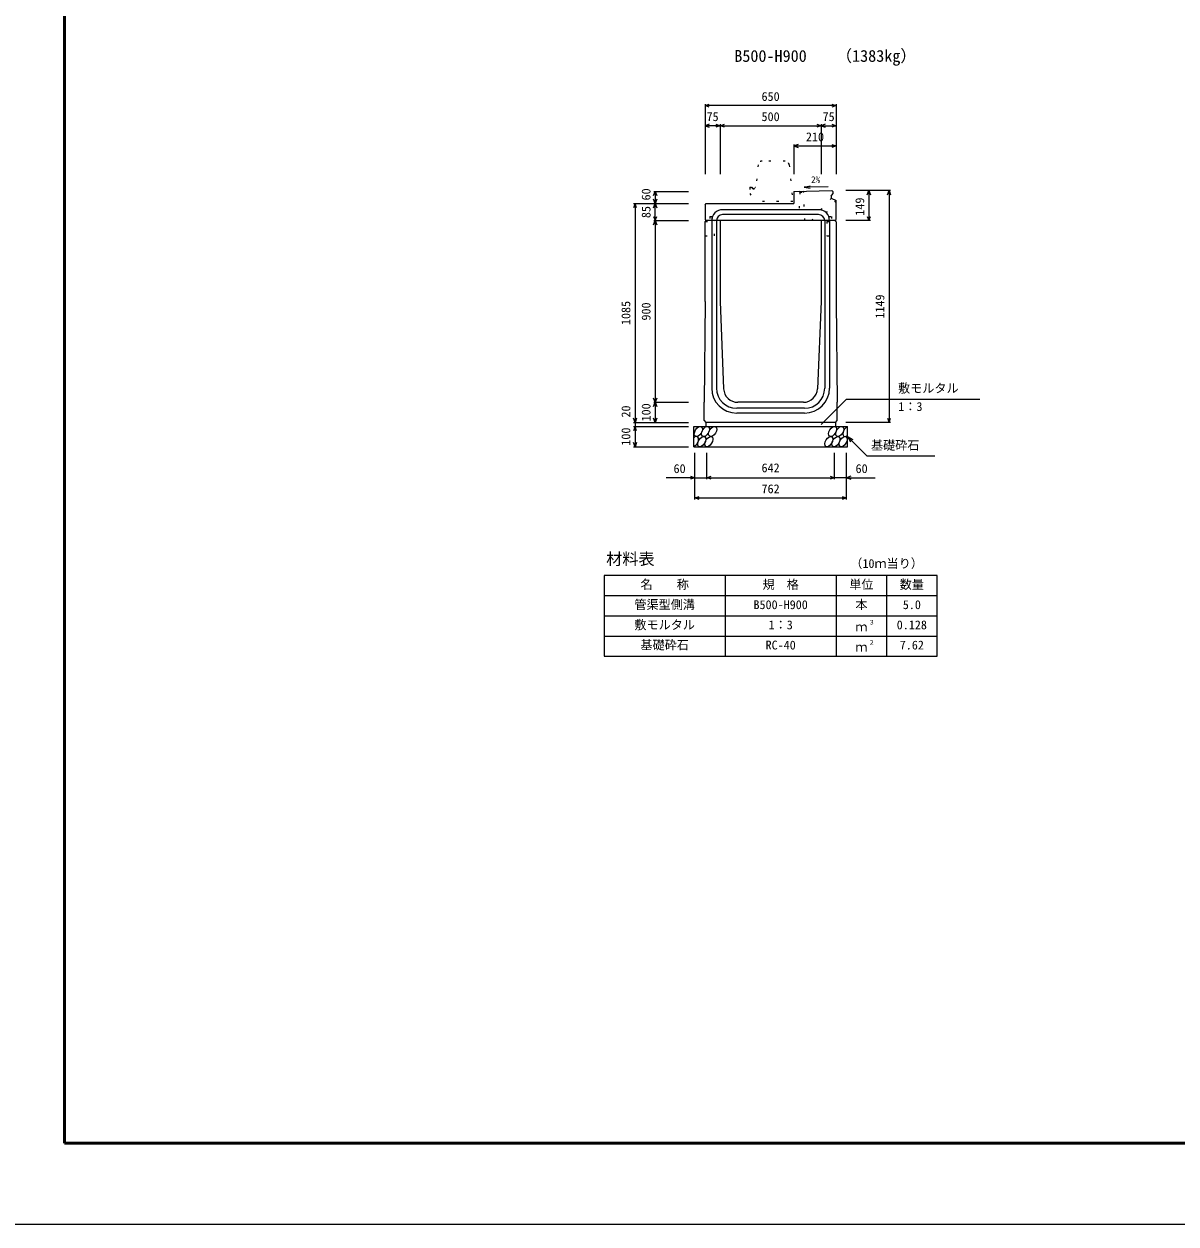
# Model space of a CAD drawing. Units: millimetres, scale not verified. Extents: x -12600 to 12600, y -5940 to 5940.
# Drawn here: x -4000 to 1709, y -5940 to 6 of the extents above; entities that cross this region are included whole.
import ezdxf
from ezdxf.enums import TextEntityAlignment as Align

# ---------------------------------------------------------------- set-up
doc = ezdxf.new("R2010")
doc.units = ezdxf.units.MM
doc.header["$LTSCALE"] = 40
doc.linetypes.add('DOTTED', pattern=[1.75, 0.25, -1.5])
for name, color, linetype, lineweight in [('0-0_DIM', 7, 'Continuous', 25), ('0-1_Defpoints', 5, 'Continuous', 25), ('0-2_HATCH', 6, 'Continuous', 25), ('0-3_HYO', 3, 'Continuous', 25), ('0-4_HYO2', 4, 'Continuous', 25), ('0-5_OUTLINE', 3, 'Continuous', 25), ('0-6_OUTLINE2', 4, 'DOTTED', 25), ('0-7_TXT', 7, 'Continuous', 25), ('0-8_WAKU', 3, 'Continuous', 25)]:
    doc.layers.add(name, color=color, linetype=linetype, lineweight=lineweight)
doc.styles.add('ＭＳ ゴシック', font='')
doc.styles.get('ＭＳ ゴシック').set_extended_font_data('MS Gothic')

msp = doc.modelspace()

# ---------------------------------------------------------------- linework, layer by layer
at = {"layer": '0-0_DIM'}
for p, q in [((-625, -391.04), (-625, -738.54)), ((25, -398.54), (-625, -398.54)), ((25, -391.04), (25, -738.54)), ((-550, -498.54), (-625, -498.54)), ((-550, -491.04), (-550, -738.54)), ((-550, -498.54), (-50, -498.54)), ((-50, -491.04), (-50, -738.54)), ((-50, -498.54), (25, -498.54)), ((-185, -591.04), (-185, -738.54)), ((-185, -598.54), (25, -598.54)), ((-879.5, -823.54), (-707, -823.54)), ((-872, -823.54), (-872, -883.54)), ((294.5, -819.54), (72, -819.54)), ((187, -819.54), (187, -968.54)), ((287, -819.54), (287, -1968.54)), ((-979.5, -883.54), (-707, -883.54)), ((-972, -883.54), (-972, -1968.54)), ((-872, -968.54), (-872, -883.54)), ((-879.5, -968.54), (-707, -968.54)), ((-872, -968.54), (-872, -1868.54)), ((194.5, -968.54), (72, -968.54)), ((-879.5, -1868.54), (-707, -1868.54)), ((-872, -1868.54), (-872, -1968.54)), ((-50.23, -1979.35), (76, -1853.11)), ((76, -1853.11), (737.46, -1853.11)), ((-979.5, -1968.54), (-707, -1968.54)), ((-979.5, -1988.54), (-707, -1988.54)), ((-972, -1968.54), (-972, -1988.54)), ((-972, -1988.54), (-972, -2088.54)), ((294.5, -1968.54), (72, -1968.54)), ((81, -2038.54), (176.76, -2134.29)), ((81, -2038.54), (106.98, -2053.54)), ((81, -2038.54), (96, -2064.52)), ((-979.5, -2088.54), (-707, -2088.54)), ((-676, -2349.9), (-676, -2118.54)), ((-616, -2249.9), (-616, -2118.54)), ((16, -2249.9), (16, -2118.54)), ((76, -2349.9), (76, -2118.54)), ((176.76, -2134.29), (514.31, -2134.29)), ((-676, -2242.4), (-817.79, -2242.4)), ((-676, -2242.4), (-616, -2242.4)), ((-616, -2242.4), (16, -2242.4)), ((76, -2242.4), (16, -2242.4)), ((76, -2242.4), (217.79, -2242.4)), ((-676, -2342.4), (76, -2342.4))]:
    msp.add_line(p, q, dxfattribs=at)
for points in [[(-603.86, -406.23), (-625, -398.54), (-603.86, -390.84)], [(3.86, -390.84), (25, -398.54), (3.86, -406.23)], [(-603.86, -490.84), (-625, -498.54), (-603.86, -506.23)], [(-571.14, -490.84), (-550, -498.54), (-571.14, -506.23)], [(-528.86, -506.23), (-550, -498.54), (-528.86, -490.84)], [(-71.14, -490.84), (-50, -498.54), (-71.14, -506.23)], [(-28.86, -490.84), (-50, -498.54), (-28.86, -506.23)], [(3.86, -490.84), (25, -498.54), (3.86, -506.23)], [(-163.86, -590.84), (-185, -598.54), (-163.86, -606.23)], [(3.86, -590.84), (25, -598.54), (3.86, -606.23)], [(-879.7, -844.68), (-872, -823.54), (-864.3, -844.68)], [(179.3, -840.68), (187, -819.54), (194.7, -840.68)], [(279.3, -840.68), (287, -819.54), (294.7, -840.68)], [(-964.3, -904.68), (-972, -883.54), (-979.7, -904.68)], [(-864.3, -862.39), (-872, -883.54), (-879.7, -862.39)], [(-879.7, -904.68), (-872, -883.54), (-864.3, -904.68)], [(-879.7, -947.39), (-872, -968.54), (-864.3, -947.39)], [(179.3, -947.39), (187, -968.54), (194.7, -947.39)], [(-879.7, -989.68), (-872, -968.54), (-864.3, -989.68)], [(-864.3, -1847.39), (-872, -1868.54), (-879.7, -1847.39)], [(-879.7, -1889.68), (-872, -1868.54), (-864.3, -1889.68)], [(-964.3, -1947.39), (-972, -1968.54), (-979.7, -1947.39)], [(-864.3, -1947.39), (-872, -1968.54), (-879.7, -1947.39)], [(279.3, -1947.39), (287, -1968.54), (294.7, -1947.39)], [(-964.3, -2009.68), (-972, -1988.54), (-979.7, -2009.68)], [(-964.3, -2067.39), (-972, -2088.54), (-979.7, -2067.39)], [(-697.14, -2234.71), (-676, -2242.4), (-697.14, -2250.1)], [(-594.86, -2250.1), (-616, -2242.4), (-594.86, -2234.71)], [(-5.14, -2234.71), (16, -2242.4), (-5.14, -2250.1)], [(97.14, -2234.71), (76, -2242.4), (97.14, -2250.1)], [(-654.86, -2350.1), (-676, -2342.4), (-654.86, -2334.71)], [(54.86, -2334.71), (76, -2342.4), (54.86, -2350.1)]]:
    msp.add_lwpolyline(points, dxfattribs=at)
at = {"layer": '0-1_Defpoints'}
msp.add_lwpolyline([(-4200, -5940), (12600, -5940), (12600, 5940), (-4200, 5940)], close=True, dxfattribs=at)
at = {"layer": '0-2_HATCH'}
for centre in [(-658.11, -2013.54), (-622.63, -2013.54), (-587.16, -2013.54), (7.05, -2013.54), (42.52, -2013.54), (-641.23, -2063.54), (-605.75, -2063.54), (-11.55, -2063.54), (23.93, -2063.54), (59.41, -2063.54)]:
    msp.add_ellipse(centre, major_axis=(14.54, 23.54), ratio=0.5792, dxfattribs=at)
for centre, start_param, end_param in [((78, -2013.54), 0.6666252, 4.1103269), ((-676.7, -2063.54), 3.7419964, 7.318141)]:
    msp.add_ellipse(centre, major_axis=(14.54, 23.54), ratio=0.5792, start_param=start_param, end_param=end_param, dxfattribs=at)
at = {"layer": '0-3_HYO'}
for p, q in [((-525, -2726.64), (-525, -3126.64)), ((25, -2726.64), (25, -3126.64)), ((275, -2726.64), (275, -3126.64)), ((-1125, -2826.64), (525, -2826.64))]:
    msp.add_line(p, q, dxfattribs=at)
msp.add_lwpolyline([(-1125, -3126.64), (525, -3126.64), (525, -2726.64), (-1125, -2726.64)], close=True, dxfattribs=at)
at = {"layer": '0-4_HYO2'}
for p, q in [((-1125, -2926.64), (525, -2926.64)), ((-1125, -3026.64), (525, -3026.64))]:
    msp.add_line(p, q, dxfattribs=at)
at = {"layer": '0-5_OUTLINE', "linetype": 'DOTTED'}
for p, q in [((-361.81, -691.59), (-373, -803.54)), ((-228.1, -673.54), (-341.9, -673.54)), ((-208.2, -691.55), (-190, -873.54)), ((-403, -803.54), (-403, -833.54)), ((-403, -803.54), (-395, -803.54)), ((-403, -833.54), (-380, -873.54)), ((-190, -873.54), (-380, -873.54))]:
    msp.add_line(p, q, dxfattribs=at)
at = {"layer": '0-5_OUTLINE'}
for p, q in [((-185, -823.54), (4, -819.94)), ((-185, -823.54), (-185, -883.54)), ((4, -819.94), (9, -824.84)), ((9, -824.84), (9, -836.54)), ((-625, -889.54), (-619, -883.54)), ((-625, -889.54), (-625, -962.54)), ((-619, -883.54), (-185, -883.54)), ((0, -846.54), (9, -836.54)), ((0, -846.54), (0, -856.54)), ((0, -856.54), (25, -869.54)), ((-625, -962.54), (-619, -968.54)), ((19, -968.54), (-619, -968.54)), ((-550, -968.54), (-550, -1368.54)), ((-50, -968.54), (-50, -1368.54)), ((19, -968.54), (25, -974.54)), ((25, -974.54), (25, -1368.54)), ((-625, -1368.54), (-630, -1868.54)), ((-550, -1368.54), (-532.69, -1801.33)), ((-50, -1368.54), (-67.31, -1801.33)), ((25, -1368.54), (30, -1868.54)), ((-630, -1959.54), (-630, -1868.54)), ((-137.26, -1868.54), (-462.74, -1868.54)), ((30, -1959.54), (30, -1868.54)), ((-630, -1959.54), (-621, -1968.54)), ((21, -1968.54), (30, -1959.54)), ((-681, -1988.54), (81, -1988.54)), ((-681, -2088.54), (-681, -1988.54)), ((21, -1968.54), (-621, -1968.54)), ((-621, -1968.54), (-621, -1988.54)), ((21, -1968.54), (21, -1988.54)), ((81, -2088.54), (81, -1988.54)), ((-681, -2088.54), (81, -2088.54))]:
    msp.add_line(p, q, dxfattribs=at)
at = {"layer": '0-5_OUTLINE', "linetype": 'DOTTED'}
msp.add_lwpolyline([(-395, -803.54), (-385, -813.54), (-375, -803.54), (-373, -803.54)], dxfattribs=at)
at = {"layer": '0-5_OUTLINE'}
for points in [[(19, -968.54), (25, -962.54), (25, -869.54)], [(-625, -1368.54), (-625, -974.54), (-619, -968.54)]]:
    msp.add_lwpolyline(points, dxfattribs=at)
at = {"layer": '0-5_OUTLINE', "linetype": 'DOTTED'}
for centre, start, end in [((-341.9, -693.54), 90, 174.40835), ((-228.1, -693.54), 4.08463, 90)]:
    msp.add_arc(centre, 20, start, end, dxfattribs=at)
at = {"layer": '0-5_OUTLINE'}
for centre, start, end in [((-462.74, -1798.54), 182.29061, 270.36797), ((-137.26, -1798.54), 270, 357.70939)]:
    msp.add_arc(centre, 70, start, end, dxfattribs=at)
at = {"layer": '0-6_OUTLINE2'}
for p, q in [((-155, -827.29), (-161.5, -968.54)), ((-155, -827.29), (-157.47, -823.01)), ((-155, -827.29), (-137, -827.29)), ((-137, -827.29), (-134.27, -822.57)), ((-130.5, -968.54), (-137, -827.29)), ((-97.09, -968.54), (1.45, -857.29)), ((23.39, -868.7), (-54.07, -968.54)), ((-601, -948.04), (-589, -948.04)), ((-601, -948.04), (-601, -973.04)), ((-589, -948.04), (-589, -973.04)), ((-11, -948.04), (1, -948.04)), ((-11, -948.04), (-11, -973.04)), ((1, -948.04), (1, -973.04)), ((-623.5, -973.04), (-578, -973.04)), ((-578, -1043.54), (-578, -973.04)), ((-22, -973.04), (23.5, -973.04)), ((-22, -973.04), (-22, -1043.54)), ((-625, -1043.54), (-578, -1043.54)), ((-22, -1043.54), (25, -1043.54))]:
    msp.add_line(p, q, dxfattribs=at)
at = {"layer": '0-6_OUTLINE2', "linetype": 'Continuous'}
for p, q in [((-62, -914.54), (-538, -914.54)), ((-62, -938.54), (-538, -938.54)), ((-592, -968.54), (-592, -1798.54)), ((-568, -968.54), (-568, -1798.54)), ((-32, -968.54), (-32, -1798.54)), ((-8, -968.54), (-8, -1798.54)), ((-132, -1898.54), (-468, -1898.54)), ((-132, -1922.54), (-468, -1922.54))]:
    msp.add_line(p, q, dxfattribs=at)
for centre, radius, start, end in [((-538, -968.54), 54, 90, 180), ((-538, -968.54), 30, 90, 180), ((-62, -968.54), 54, 0, 90), ((-62, -968.54), 30, 0, 90), ((-468, -1798.54), 124, 180, 270), ((-468, -1798.54), 100, 180, 270), ((-132, -1798.54), 100, 270, 0), ((-132, -1798.54), 124, 270, 0)]:
    msp.add_arc(centre, radius, start, end, dxfattribs=at)
at = {"layer": '0-7_TXT'}
msp.add_line((-133.34, -802.55), (-103.7, -807.2), dxfattribs=at)
msp.add_lwpolyline([(-14.49, -800.29), (-133.34, -802.55), (-103.9, -796.78)], dxfattribs=at)
at = {"layer": '0-8_WAKU', "lineweight": 50}
msp.add_lwpolyline([(-3800, -5540), (12200, -5540), (12200, 5540), (-3800, 5540)], close=True, dxfattribs=at)

# ---------------------------------------------------------------- texts
at = {"layer": '0-0_DIM', "style": 'ＭＳ ゴシック'}
for s, p in [('650', (-345, -388.54)), ('75', (-617.5, -488.54)), ('500', (-345, -488.54)), ('75', (-42.5, -488.54)), ('210', (-125, -588.54)), ('敷モルタル', (331.6, -1834.38)), ('1：3', (332.6, -1925.07)), ('基礎砕石', (197.32, -2117.12)), ('60', (-781, -2232.4)), ('642', (-345, -2228.54)), ('60', (121, -2232.4)), ('762', (-345, -2332.4))]:
    msp.add_text(s, height=43.99, dxfattribs=at).set_placement(p, align=Align.BOTTOM_LEFT)
for s, p in [('60', (-882, -868.54)), ('149', (177, -944.04)), ('85', (-882, -956.04)), ('1149', (277, -1454.04)), ('1085', (-982, -1486.04)), ('900', (-882, -1463.54)), ('20', (-982, -1944.22)), ('100', (-882, -1963.54)), ('100', (-982, -2083.54))]:
    msp.add_text(s, height=43.99, rotation=90, dxfattribs=at).set_placement(p, align=Align.BOTTOM_LEFT)
at = {"layer": '0-7_TXT', "style": 'ＭＳ ゴシック'}
for s, height, p in [('（1383kg）', 58.65, (23.7, -199.16)), ('B500-H900', 58.65, (-480, -199.56)), ('2%', 32.99, (-99.41, -791.54)), ('材料表', 58.65, (-1115, -2691.64)), ('（10ｍ当り）', 43.99, (95, -2702.64)), ('名\u3000\u3000称', 43.99, (-945, -2806.64)), ('規\u3000格', 43.99, (-340, -2806.64)), ('単位', 43.99, (90, -2806.64)), ('数量', 43.99, (340, -2806.64)), ('管渠型側溝', 43.99, (-975, -2906.64)), ('B500-H900', 43.99, (-385, -2906.64)), ('本', 43.99, (120, -2906.64)), ('5.0', 43.99, (355, -2906.64)), ('敷モルタル', 43.99, (-975, -3006.64)), ('1：3', 43.99, (-310, -3006.64)), ('ｍ', 43.99, (120, -3016.64)), ('３', 21.99, (185.54, -2976.27)), ('0.128', 43.99, (325, -3006.64)), ('基礎砕石', 43.99, (-945, -3106.64)), ('RC-40', 43.99, (-325, -3106.64)), ('ｍ', 43.99, (120, -3116.64)), ('２', 21.99, (185.54, -3076.27)), ('7.62', 43.99, (340, -3106.64))]:
    msp.add_text(s, height=height, dxfattribs=at).set_placement(p, align=Align.BOTTOM_LEFT)

doc.saveas('drawing.dxf')
